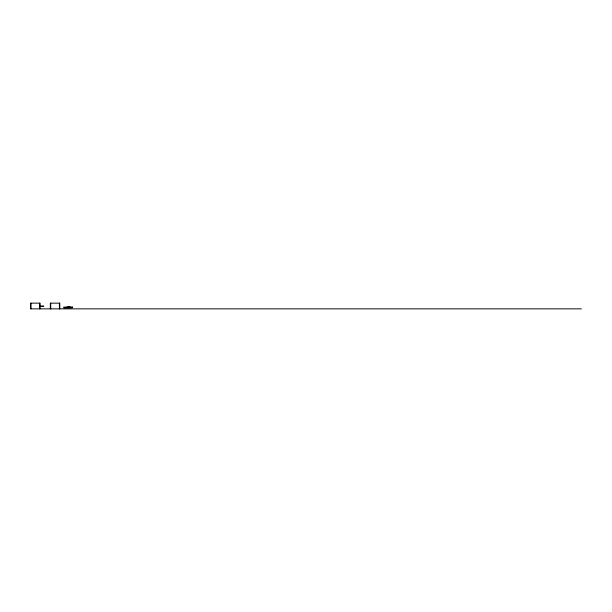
<?xml version="1.0" encoding="UTF-8"?>
<svg xmlns="http://www.w3.org/2000/svg" width="612" height="612" viewBox="0 0 612 612"><rect width="100%" height="100%" fill="white"/><g stroke="black" fill="none" stroke-linecap="round" stroke-linejoin="round"><path stroke-width="0.92" d="M39.436 306.161L43.827 306.161L39.436 306.536M581.4 308.853L30.6 308.853L30.6 303.147L40.048 303.147L40.048 308.853M69.34 307.063L66.739 307.102M59.785 308.853L59.785 303.147L50.337 303.147L50.337 308.853M59.41 303.147L59.41 308.853M50.719 303.147L50.719 308.853M39.665 303.147L39.665 308.853M30.983 303.147L30.983 308.853M72.384 307.025L63.694 307.14L63.702 307.905L72.392 307.79L72.384 307.025M70.671 307.239L65.407 307.499L70.671 307.239"/></g></svg>
